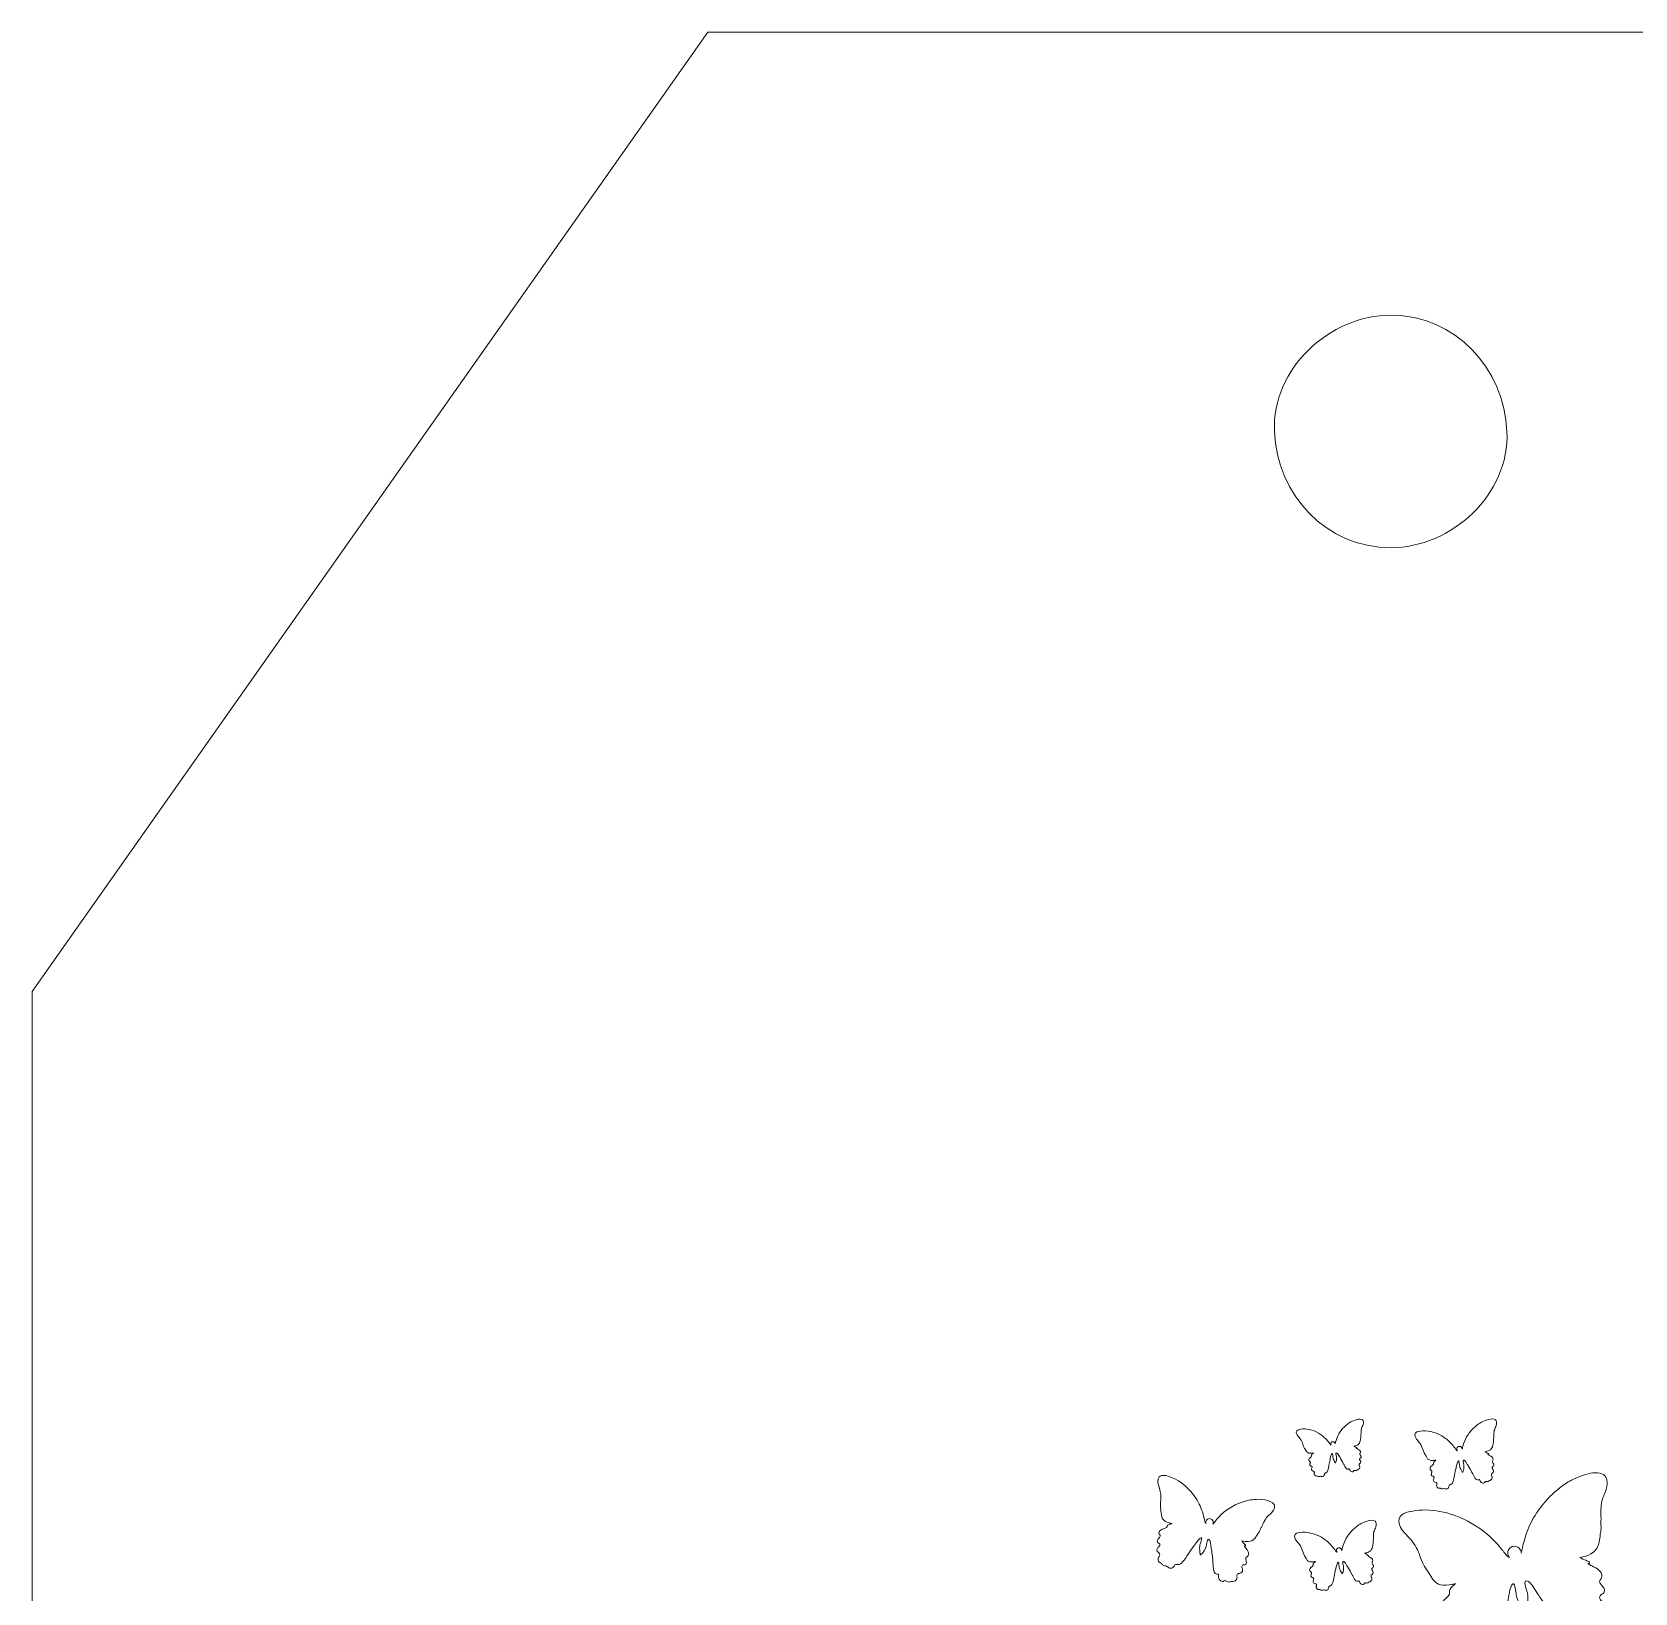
# Model space of a CAD drawing. Extents: x 245 to 764, y -945 to -55.
# Drawn here: x 244.7 to 549.8, y -352.5 to -55.4 of the extents above; entities that cross this region are included whole.
import ezdxf

# ---------------------------------------------------------------- set-up
doc = ezdxf.new("R2010")
doc.units = 0
doc.header["$MEASUREMENT"] = 0
doc.layers.add('Layer 1', color=7, linetype='Continuous', lineweight=0)

msp = doc.modelspace()

# ---------------------------------------------------------------- linework, layer by layer
at = {"layer": 'Layer 1'}
for points, knots in [([(632.82, -55.42), (632.82, -55.42), (373.36, -55.42), (373.36, -55.42), (373.36, -55.42), (244.72, -238.02), (244.72, -238.02), (244.72, -238.02), (244.72, -944.58), (244.72, -944.58), (244.72, -944.58), (764.28, -944.58), (764.28, -944.58), (764.28, -944.58), (764.28, -238.18), (764.28, -238.18), (764.28, -238.18), (632.82, -55.42), (632.82, -55.42)], [0, 0, 0, 0, 1, 1, 1, 2, 2, 2, 3, 3, 3, 4, 4, 4, 5, 5, 5, 6, 6, 6, 6]), ([(503.34, -109.3), (515.74, -109.3), (524.93, -119.44), (525.47, -131.43), (526, -143.39), (514.91, -153.55), (503.34, -153.55), (490.93, -153.55), (481.74, -143.42), (481.21, -131.43), (480.67, -119.48), (491.76, -109.3), (503.34, -109.3)], [0, 0, 0, 0, 1, 1, 1, 2, 2, 2, 3, 3, 3, 4, 4, 4, 4]), ([(491.93, -324.17), (491.91, -324.06), (491.93, -323.96), (491.99, -323.87), (492.01, -323.84), (492.04, -323.81), (492.07, -323.78), (492.12, -323.74), (492.19, -323.71), (492.26, -323.69), (492.32, -323.68), (492.38, -323.69), (492.43, -323.7), (492.48, -323.71), (492.52, -323.73), (492.56, -323.76), (492.65, -323.82), (492.72, -323.92), (492.74, -324.03), (492.74, -324.06), (492.74, -324.09), (492.74, -324.12), (492.78, -324.02), (492.81, -323.89), (492.83, -323.79), (492.85, -323.73), (492.86, -323.68), (492.87, -323.63), (493.02, -323.16), (493.2, -322.66), (493.46, -322.2), (493.72, -321.74), (494.07, -321.29), (494.47, -320.9), (494.87, -320.5), (495.33, -320.16), (495.78, -319.9), (496.01, -319.78), (496.43, -319.59), (496.87, -319.48), (497.22, -319.4), (497.7, -319.34), (497.96, -319.55), (498.17, -319.72), (498.21, -320.01), (498.08, -320.43), (498.04, -320.56), (497.98, -320.68), (497.92, -320.8), (497.87, -320.92), (497.81, -321.04), (497.78, -321.16), (497.75, -321.26), (497.74, -321.36), (497.73, -321.46), (497.72, -321.53), (497.72, -321.61), (497.7, -321.69), (497.68, -321.8), (497.68, -321.9), (497.69, -322.01), (497.69, -322.11), (497.7, -322.21), (497.68, -322.32), (497.67, -322.43), (497.67, -322.53), (497.67, -322.62), (497.67, -322.75), (497.67, -322.88), (497.64, -323.02), (497.62, -323.12), (497.6, -323.21), (497.58, -323.3), (497.56, -323.44), (497.54, -323.59), (497.49, -323.74), (497.4, -324.02), (497.24, -324.21), (496.99, -324.33), (496.8, -324.44), (496.55, -324.49), (496.31, -324.54), (496.4, -324.59), (496.57, -324.67), (496.66, -324.72), (496.75, -324.76), (496.82, -324.8), (496.86, -324.82), (496.88, -324.83), (496.89, -324.86), (496.87, -324.89), (496.87, -324.9), (496.85, -324.9), (496.84, -324.91), (496.81, -324.91), (496.79, -324.92), (496.79, -324.93), (496.8, -324.95), (496.85, -324.98), (496.93, -325.03), (496.95, -325.03), (496.96, -325.04), (496.97, -325.05), (496.99, -325.06), (497.02, -325.08), (497.05, -325.09), (497.29, -325.23), (497.66, -325.43), (497.6, -325.73), (497.57, -325.83), (497.53, -325.9), (497.49, -325.94), (497.44, -326.02), (497.41, -326.05), (497.53, -326.23), (497.55, -326.26), (497.57, -326.29), (497.6, -326.32), (497.67, -326.41), (497.77, -326.53), (497.7, -326.69), (497.67, -326.76), (497.6, -326.8), (497.54, -326.83), (497.5, -326.85), (497.46, -326.87), (497.44, -326.91), (497.38, -327.03), (497.43, -327.11), (497.53, -327.24), (497.6, -327.32), (497.66, -327.41), (497.67, -327.51), (497.69, -327.7), (497.58, -327.79), (497.48, -327.86), (497.38, -327.93), (497.3, -327.99), (497.32, -328.12), (497.32, -328.17), (497.33, -328.21), (497.36, -328.26), (497.36, -328.26), (497.36, -328.26), (497.36, -328.26), (497.36, -328.26), (497.38, -328.29), (497.41, -328.35), (497.47, -328.48), (497.52, -328.72), (497.21, -328.93), (497.15, -328.97), (497.08, -329.01), (497, -329.04), (496.95, -329.06), (496.91, -329.09), (496.88, -329.12), (496.88, -329.12), (496.88, -329.12), (496.88, -329.12), (496.84, -329.17), (496.81, -329.18), (496.68, -329.19), (496.62, -329.19), (496.57, -329.18), (496.53, -329.17), (496.48, -329.16), (496.44, -329.16), (496.38, -329.18), (496.35, -329.2), (496.32, -329.23), (496.3, -329.26), (496.26, -329.31), (496.2, -329.38), (496.1, -329.4), (495.92, -329.44), (495.73, -329.36), (495.61, -329.19), (495.57, -329.14), (495.56, -329.09), (495.54, -329.04), (495.53, -328.98), (495.51, -328.91), (495.46, -328.89), (495.42, -328.87), (495.36, -328.88), (495.29, -328.89), (495.22, -328.9), (495.15, -328.92), (495.08, -328.9), (494.81, -328.81), (494.64, -328.45), (494.51, -328.17), (494.48, -328.1), (494.45, -328.05), (494.43, -328), (494.17, -327.5), (493.93, -327.08), (493.69, -326.7), (493.65, -326.65), (493.61, -326.58), (493.57, -326.5), (493.43, -326.26), (493.23, -325.89), (493.06, -325.84), (493, -325.82), (492.95, -325.82), (492.93, -325.84), (492.85, -325.91), (492.93, -326.21), (492.98, -326.39), (493, -326.48), (493.02, -326.55), (493.03, -326.6), (493.05, -326.86), (493.04, -327.46), (492.84, -327.68), (492.83, -327.7), (492.81, -327.71), (492.79, -327.7), (492.78, -327.69), (492.77, -327.68), (492.76, -327.67), (492.76, -327.67), (492.74, -327.63), (492.74, -327.63), (492.61, -327.4), (492.47, -327.14), (492.38, -326.88), (492.36, -326.82), (492.35, -326.69), (492.33, -326.54), (492.31, -326.41), (492.3, -326.26), (492.27, -326.14), (492.24, -325.98), (492.21, -325.96), (492.2, -325.95), (492.2, -325.95), (492.2, -325.95), (492.2, -325.95), (492.01, -325.98), (491.89, -326.63), (491.84, -326.91), (491.82, -326.99), (491.81, -327.05), (491.8, -327.1), (491.72, -327.44), (491.64, -327.8), (491.57, -328.16), (491.56, -328.23), (491.54, -328.31), (491.53, -328.39), (491.46, -328.84), (491.37, -329.46), (491, -329.64), (490.92, -329.67), (490.87, -329.68), (490.83, -329.69), (490.78, -329.7), (490.77, -329.7), (490.73, -329.79), (490.71, -329.84), (490.7, -329.89), (490.69, -329.94), (490.67, -330.04), (490.65, -330.16), (490.55, -330.24), (490.41, -330.37), (490.28, -330.33), (490.14, -330.3), (490.12, -330.3), (490.11, -330.29), (490.09, -330.29), (489.93, -330.26), (489.92, -330.26), (489.84, -330.29), (489.81, -330.3), (489.77, -330.31), (489.72, -330.32), (489.58, -330.36), (489.48, -330.31), (489.4, -330.26), (489.34, -330.23), (489.28, -330.2), (489.21, -330.2), (489.21, -330.2), (489.21, -330.2), (489.21, -330.2), (489.2, -330.2), (489.19, -330.2), (489.18, -330.2), (489.18, -330.2), (489.18, -330.2), (489.18, -330.2), (489.1, -330.2), (488.98, -330.19), (488.86, -330.04), (488.77, -329.94), (488.77, -329.79), (488.78, -329.7), (488.79, -329.66), (488.8, -329.63), (488.81, -329.6), (488.81, -329.6), (488.81, -329.6), (488.81, -329.6), (488.81, -329.53), (488.81, -329.47), (488.79, -329.42), (488.75, -329.32), (488.66, -329.3), (488.56, -329.27), (488.44, -329.23), (488.31, -329.19), (488.28, -329.02), (488.26, -328.92), (488.29, -328.82), (488.33, -328.72), (488.38, -328.56), (488.41, -328.45), (488.31, -328.36), (488.29, -328.34), (488.24, -328.34), (488.2, -328.34), (488.15, -328.33), (488.08, -328.32), (488.04, -328.29), (487.89, -328.18), (487.93, -328.05), (487.96, -327.93), (487.96, -327.91), (487.97, -327.89), (487.97, -327.88), (487.98, -327.84), (487.99, -327.81), (488, -327.78), (488.02, -327.74), (488.04, -327.7), (488.04, -327.67), (488.05, -327.57), (488.02, -327.54), (487.98, -327.5), (487.97, -327.48), (487.96, -327.47), (487.95, -327.45), (487.93, -327.43), (487.91, -327.42), (487.88, -327.4), (487.82, -327.37), (487.74, -327.33), (487.74, -327.18), (487.74, -326.96), (487.91, -326.82), (488.05, -326.69), (488.15, -326.61), (488.24, -326.53), (488.28, -326.44), (488.29, -326.41), (488.29, -326.39), (488.28, -326.36), (488.28, -326.31), (488.27, -326.25), (488.32, -326.16), (488.37, -326.05), (488.46, -325.99), (488.54, -325.92), (488.59, -325.89), (488.63, -325.85), (488.67, -325.82), (488.63, -325.82), (488.58, -325.83), (488.55, -325.84), (488.51, -325.85), (488.48, -325.86), (488.45, -325.86), (488.45, -325.86), (488.44, -325.86), (488.44, -325.86), (488.22, -325.89), (487.96, -325.92), (487.75, -325.86), (487.42, -325.76), (487.27, -325.48), (487.12, -325.21), (487.07, -325.12), (487.02, -325.03), (486.96, -324.95), (486.76, -324.65), (486.63, -324.27), (486.52, -323.9), (486.42, -323.56), (486.22, -323.23), (485.9, -322.85), (485.87, -322.82), (485.84, -322.79), (485.81, -322.76), (485.6, -322.52), (485.37, -322.26), (485.37, -321.9), (485.37, -321.42), (485.95, -321.34), (486.24, -321.3), (487.28, -321.15), (488.49, -321.42), (489.57, -322.05), (490.12, -322.37), (490.6, -322.75), (491, -323.17), (491.23, -323.42), (491.44, -323.68), (491.61, -323.91), (491.65, -323.96), (491.68, -324), (491.71, -324.05), (491.77, -324.13), (491.83, -324.21), (491.89, -324.28), (491.91, -324.29), (491.96, -324.33), (492.01, -324.36), (491.97, -324.3), (491.94, -324.24), (491.93, -324.17)], [0, 0, 0, 0, 1, 1, 1, 2, 2, 2, 3, 3, 3, 4, 4, 4, 5, 5, 5, 6, 6, 6, 7, 7, 7, 8, 8, 8, 9, 9, 9, 10, 10, 10, 11, 11, 11, 12, 12, 12, 13, 13, 13, 14, 14, 14, 15, 15, 15, 16, 16, 16, 17, 17, 17, 18, 18, 18, 19, 19, 19, 20, 20, 20, 21, 21, 21, 22, 22, 22, 23, 23, 23, 24, 24, 24, 25, 25, 25, 26, 26, 26, 27, 27, 27, 28, 28, 28, 29, 29, 29, 30, 30, 30, 31, 31, 31, 32, 32, 32, 33, 33, 33, 34, 34, 34, 35, 35, 35, 36, 36, 36, 37, 37, 37, 38, 38, 38, 39, 39, 39, 40, 40, 40, 41, 41, 41, 42, 42, 42, 43, 43, 43, 44, 44, 44, 45, 45, 45, 46, 46, 46, 47, 47, 47, 48, 48, 48, 49, 49, 49, 50, 50, 50, 51, 51, 51, 52, 52, 52, 53, 53, 53, 54, 54, 54, 55, 55, 55, 56, 56, 56, 57, 57, 57, 58, 58, 58, 59, 59, 59, 60, 60, 60, 61, 61, 61, 62, 62, 62, 63, 63, 63, 64, 64, 64, 65, 65, 65, 66, 66, 66, 67, 67, 67, 68, 68, 68, 69, 69, 69, 70, 70, 70, 71, 71, 71, 72, 72, 72, 73, 73, 73, 74, 74, 74, 75, 75, 75, 76, 76, 76, 77, 77, 77, 78, 78, 78, 79, 79, 79, 80, 80, 80, 81, 81, 81, 82, 82, 82, 83, 83, 83, 84, 84, 84, 85, 85, 85, 86, 86, 86, 87, 87, 87, 88, 88, 88, 89, 89, 89, 90, 90, 90, 91, 91, 91, 92, 92, 92, 93, 93, 93, 94, 94, 94, 95, 95, 95, 96, 96, 96, 97, 97, 97, 98, 98, 98, 99, 99, 99, 100, 100, 100, 101, 101, 101, 102, 102, 102, 103, 103, 103, 104, 104, 104, 105, 105, 105, 106, 106, 106, 107, 107, 107, 108, 108, 108, 109, 109, 109, 110, 110, 110, 111, 111, 111, 112, 112, 112, 113, 113, 113, 114, 114, 114, 115, 115, 115, 116, 116, 116, 117, 117, 117, 118, 118, 118, 119, 119, 119, 120, 120, 120, 121, 121, 121, 122, 122, 122, 123, 123, 123, 124, 124, 124, 125, 125, 125, 126, 126, 126, 127, 127, 127, 128, 128, 128, 129, 129, 129, 130, 130, 130, 131, 131, 131, 132, 132, 132, 133, 133, 133, 134, 134, 134, 135, 135, 135, 136, 136, 136, 137, 137, 137, 138, 138, 138, 139, 139, 139, 140, 140, 140, 141, 141, 141, 141]), ([(515.92, -325.17), (515.9, -325.03), (515.93, -324.91), (516, -324.8), (516.03, -324.76), (516.06, -324.73), (516.1, -324.7), (516.16, -324.64), (516.24, -324.6), (516.33, -324.59), (516.4, -324.58), (516.47, -324.58), (516.54, -324.6), (516.59, -324.61), (516.65, -324.63), (516.7, -324.67), (516.81, -324.74), (516.89, -324.86), (516.91, -325), (516.92, -325.04), (516.92, -325.08), (516.92, -325.11), (516.97, -324.98), (517, -324.83), (517.03, -324.71), (517.05, -324.63), (517.06, -324.56), (517.08, -324.51), (517.26, -323.94), (517.47, -323.32), (517.79, -322.77), (518.12, -322.21), (518.54, -321.66), (519.03, -321.18), (519.52, -320.69), (520.07, -320.27), (520.63, -319.96), (520.91, -319.81), (521.42, -319.58), (521.96, -319.45), (522.39, -319.35), (522.97, -319.28), (523.28, -319.53), (523.53, -319.73), (523.58, -320.1), (523.43, -320.61), (523.38, -320.77), (523.31, -320.92), (523.24, -321.06), (523.17, -321.2), (523.1, -321.35), (523.06, -321.5), (523.02, -321.62), (523.01, -321.74), (523, -321.86), (522.99, -321.95), (522.99, -322.05), (522.97, -322.14), (522.94, -322.28), (522.95, -322.4), (522.95, -322.53), (522.96, -322.65), (522.96, -322.78), (522.94, -322.91), (522.93, -323.04), (522.93, -323.16), (522.93, -323.28), (522.93, -323.44), (522.93, -323.6), (522.89, -323.77), (522.86, -323.88), (522.84, -324), (522.83, -324.11), (522.8, -324.28), (522.77, -324.46), (522.71, -324.64), (522.6, -324.98), (522.41, -325.21), (522.1, -325.37), (521.86, -325.49), (521.57, -325.56), (521.27, -325.62), (521.38, -325.68), (521.58, -325.78), (521.7, -325.84), (521.81, -325.89), (521.9, -325.93), (521.94, -325.96), (521.97, -325.98), (521.97, -326.01), (521.96, -326.04), (521.95, -326.05), (521.93, -326.06), (521.92, -326.06), (521.88, -326.07), (521.86, -326.08), (521.85, -326.09), (521.87, -326.11), (521.93, -326.15), (522.03, -326.21), (522.05, -326.22), (522.06, -326.23), (522.07, -326.24), (522.1, -326.25), (522.14, -326.27), (522.17, -326.29), (522.47, -326.46), (522.91, -326.71), (522.84, -327.06), (522.81, -327.2), (522.76, -327.27), (522.71, -327.33), (522.65, -327.42), (522.62, -327.46), (522.76, -327.68), (522.78, -327.72), (522.81, -327.75), (522.84, -327.79), (522.93, -327.9), (523.05, -328.04), (522.97, -328.24), (522.93, -328.33), (522.85, -328.37), (522.78, -328.41), (522.72, -328.44), (522.68, -328.46), (522.65, -328.5), (522.57, -328.65), (522.64, -328.76), (522.76, -328.91), (522.84, -329.01), (522.92, -329.12), (522.93, -329.25), (522.96, -329.47), (522.82, -329.58), (522.69, -329.67), (522.58, -329.75), (522.48, -329.83), (522.5, -329.98), (522.5, -330.04), (522.52, -330.1), (522.55, -330.15), (522.55, -330.15), (522.55, -330.15), (522.55, -330.15), (522.55, -330.16), (522.58, -330.2), (522.61, -330.26), (522.68, -330.42), (522.75, -330.72), (522.36, -330.98), (522.29, -331.02), (522.21, -331.07), (522.11, -331.11), (522.05, -331.13), (522, -331.17), (521.97, -331.21), (521.97, -331.21), (521.97, -331.21), (521.97, -331.21), (521.91, -331.27), (521.88, -331.28), (521.72, -331.29), (521.64, -331.3), (521.58, -331.28), (521.54, -331.27), (521.47, -331.26), (521.43, -331.25), (521.35, -331.28), (521.31, -331.3), (521.29, -331.33), (521.25, -331.38), (521.2, -331.44), (521.14, -331.52), (521.01, -331.55), (520.79, -331.6), (520.56, -331.5), (520.41, -331.29), (520.37, -331.23), (520.35, -331.17), (520.34, -331.11), (520.31, -331.03), (520.29, -330.95), (520.23, -330.92), (520.19, -330.9), (520.11, -330.91), (520.03, -330.92), (519.94, -330.94), (519.85, -330.96), (519.77, -330.93), (519.44, -330.82), (519.24, -330.39), (519.08, -330.04), (519.04, -329.97), (519.01, -329.9), (518.98, -329.83), (518.66, -329.23), (518.37, -328.72), (518.07, -328.26), (518.03, -328.2), (517.98, -328.11), (517.92, -328.01), (517.76, -327.71), (517.52, -327.27), (517.3, -327.2), (517.23, -327.18), (517.18, -327.18), (517.15, -327.2), (517.06, -327.29), (517.15, -327.66), (517.21, -327.88), (517.24, -327.98), (517.26, -328.07), (517.27, -328.14), (517.3, -328.45), (517.29, -329.18), (517.04, -329.45), (517.02, -329.47), (517, -329.48), (516.97, -329.47), (516.96, -329.46), (516.95, -329.45), (516.94, -329.44), (516.94, -329.44), (516.91, -329.39), (516.91, -329.39), (516.76, -329.1), (516.58, -328.78), (516.48, -328.48), (516.45, -328.4), (516.44, -328.24), (516.41, -328.06), (516.4, -327.9), (516.37, -327.72), (516.34, -327.57), (516.3, -327.38), (516.27, -327.35), (516.26, -327.34), (516.26, -327.34), (516.26, -327.34), (516.26, -327.34), (516.03, -327.37), (515.88, -328.17), (515.82, -328.51), (515.8, -328.61), (515.78, -328.68), (515.77, -328.74), (515.67, -329.16), (515.57, -329.6), (515.49, -330.04), (515.47, -330.12), (515.46, -330.21), (515.44, -330.31), (515.36, -330.86), (515.24, -331.62), (514.79, -331.84), (514.7, -331.88), (514.63, -331.89), (514.59, -331.9), (514.53, -331.91), (514.51, -331.91), (514.46, -332.02), (514.44, -332.08), (514.43, -332.14), (514.42, -332.21), (514.39, -332.33), (514.37, -332.47), (514.25, -332.57), (514.07, -332.72), (513.91, -332.69), (513.74, -332.65), (513.72, -332.64), (513.7, -332.64), (513.68, -332.63), (513.48, -332.59), (513.48, -332.59), (513.38, -332.63), (513.34, -332.64), (513.29, -332.66), (513.23, -332.67), (513.06, -332.72), (512.94, -332.66), (512.84, -332.6), (512.77, -332.56), (512.7, -332.52), (512.61, -332.52), (512.61, -332.52), (512.61, -332.52), (512.61, -332.52), (512.6, -332.52), (512.59, -332.52), (512.57, -332.52), (512.57, -332.52), (512.57, -332.52), (512.57, -332.52), (512.47, -332.53), (512.33, -332.52), (512.18, -332.33), (512.07, -332.2), (512.07, -332.02), (512.09, -331.91), (512.1, -331.87), (512.11, -331.83), (512.12, -331.79), (512.12, -331.79), (512.12, -331.79), (512.12, -331.79), (512.13, -331.71), (512.12, -331.64), (512.09, -331.58), (512.05, -331.46), (511.94, -331.42), (511.82, -331.39), (511.67, -331.34), (511.51, -331.29), (511.47, -331.08), (511.45, -330.96), (511.49, -330.84), (511.53, -330.72), (511.6, -330.52), (511.64, -330.39), (511.51, -330.28), (511.48, -330.26), (511.43, -330.25), (511.38, -330.25), (511.31, -330.24), (511.24, -330.24), (511.18, -330.19), (511, -330.05), (511.04, -329.9), (511.08, -329.75), (511.09, -329.73), (511.09, -329.71), (511.1, -329.69), (511.11, -329.65), (511.12, -329.61), (511.14, -329.57), (511.16, -329.52), (511.18, -329.48), (511.18, -329.43), (511.19, -329.31), (511.16, -329.28), (511.12, -329.23), (511.1, -329.21), (511.09, -329.19), (511.07, -329.17), (511.05, -329.14), (511.02, -329.13), (510.99, -329.11), (510.91, -329.07), (510.82, -329.02), (510.82, -328.83), (510.82, -328.56), (511.02, -328.4), (511.19, -328.25), (511.31, -328.15), (511.42, -328.05), (511.47, -327.94), (511.49, -327.9), (511.49, -327.88), (511.48, -327.84), (511.47, -327.78), (511.46, -327.7), (511.52, -327.59), (511.59, -327.46), (511.7, -327.38), (511.8, -327.3), (511.85, -327.26), (511.91, -327.22), (511.95, -327.18), (511.9, -327.18), (511.85, -327.19), (511.8, -327.21), (511.76, -327.22), (511.72, -327.22), (511.69, -327.23), (511.69, -327.23), (511.67, -327.23), (511.67, -327.23), (511.41, -327.26), (511.08, -327.3), (510.83, -327.23), (510.43, -327.11), (510.24, -326.77), (510.06, -326.44), (510, -326.32), (509.94, -326.22), (509.87, -326.12), (509.62, -325.75), (509.46, -325.28), (509.33, -324.83), (509.21, -324.43), (508.97, -324.02), (508.57, -323.56), (508.54, -323.52), (508.5, -323.49), (508.47, -323.45), (508.2, -323.15), (507.93, -322.84), (507.93, -322.4), (507.92, -321.81), (508.64, -321.71), (508.98, -321.66), (510.25, -321.48), (511.73, -321.82), (513.05, -322.58), (513.72, -322.97), (514.31, -323.43), (514.8, -323.95), (515.08, -324.25), (515.33, -324.57), (515.54, -324.85), (515.58, -324.91), (515.63, -324.96), (515.66, -325.02), (515.73, -325.12), (515.8, -325.22), (515.88, -325.3), (515.9, -325.32), (515.96, -325.36), (516.03, -325.4), (515.97, -325.33), (515.94, -325.25), (515.92, -325.17)], [0, 0, 0, 0, 1, 1, 1, 2, 2, 2, 3, 3, 3, 4, 4, 4, 5, 5, 5, 6, 6, 6, 7, 7, 7, 8, 8, 8, 9, 9, 9, 10, 10, 10, 11, 11, 11, 12, 12, 12, 13, 13, 13, 14, 14, 14, 15, 15, 15, 16, 16, 16, 17, 17, 17, 18, 18, 18, 19, 19, 19, 20, 20, 20, 21, 21, 21, 22, 22, 22, 23, 23, 23, 24, 24, 24, 25, 25, 25, 26, 26, 26, 27, 27, 27, 28, 28, 28, 29, 29, 29, 30, 30, 30, 31, 31, 31, 32, 32, 32, 33, 33, 33, 34, 34, 34, 35, 35, 35, 36, 36, 36, 37, 37, 37, 38, 38, 38, 39, 39, 39, 40, 40, 40, 41, 41, 41, 42, 42, 42, 43, 43, 43, 44, 44, 44, 45, 45, 45, 46, 46, 46, 47, 47, 47, 48, 48, 48, 49, 49, 49, 50, 50, 50, 51, 51, 51, 52, 52, 52, 53, 53, 53, 54, 54, 54, 55, 55, 55, 56, 56, 56, 57, 57, 57, 58, 58, 58, 59, 59, 59, 60, 60, 60, 61, 61, 61, 62, 62, 62, 63, 63, 63, 64, 64, 64, 65, 65, 65, 66, 66, 66, 67, 67, 67, 68, 68, 68, 69, 69, 69, 70, 70, 70, 71, 71, 71, 72, 72, 72, 73, 73, 73, 74, 74, 74, 75, 75, 75, 76, 76, 76, 77, 77, 77, 78, 78, 78, 79, 79, 79, 80, 80, 80, 81, 81, 81, 82, 82, 82, 83, 83, 83, 84, 84, 84, 85, 85, 85, 86, 86, 86, 87, 87, 87, 88, 88, 88, 89, 89, 89, 90, 90, 90, 91, 91, 91, 92, 92, 92, 93, 93, 93, 94, 94, 94, 95, 95, 95, 96, 96, 96, 97, 97, 97, 98, 98, 98, 99, 99, 99, 100, 100, 100, 101, 101, 101, 102, 102, 102, 103, 103, 103, 104, 104, 104, 105, 105, 105, 106, 106, 106, 107, 107, 107, 108, 108, 108, 109, 109, 109, 110, 110, 110, 111, 111, 111, 112, 112, 112, 113, 113, 113, 114, 114, 114, 115, 115, 115, 116, 116, 116, 117, 117, 117, 118, 118, 118, 119, 119, 119, 120, 120, 120, 121, 121, 121, 122, 122, 122, 123, 123, 123, 124, 124, 124, 125, 125, 125, 126, 126, 126, 127, 127, 127, 128, 128, 128, 129, 129, 129, 130, 130, 130, 131, 131, 131, 132, 132, 132, 133, 133, 133, 134, 134, 134, 135, 135, 135, 136, 136, 136, 137, 137, 137, 138, 138, 138, 139, 139, 139, 140, 140, 140, 141, 141, 141, 141]), ([(525.63, -345.13), (525.56, -344.8), (525.63, -344.47), (525.8, -344.2), (525.86, -344.1), (525.94, -344), (526.03, -343.92), (526.19, -343.77), (526.4, -343.66), (526.63, -343.61), (526.81, -343.58), (526.98, -343.58), (527.15, -343.61), (527.3, -343.64), (527.44, -343.7), (527.56, -343.78), (527.85, -343.95), (528.07, -344.25), (528.15, -344.61), (528.17, -344.7), (528.18, -344.8), (528.17, -344.9), (528.29, -344.56), (528.36, -344.16), (528.42, -343.85), (528.46, -343.65), (528.49, -343.48), (528.52, -343.35), (528.93, -341.85), (529.41, -340.26), (530.18, -338.81), (530.95, -337.35), (531.98, -335.9), (533.17, -334.62), (534.38, -333.33), (535.75, -332.2), (537.14, -331.35), (537.84, -330.93), (539.13, -330.29), (540.48, -329.91), (541.57, -329.6), (543.05, -329.36), (543.89, -329.98), (544.55, -330.47), (544.71, -331.39), (544.36, -332.72), (544.26, -333.13), (544.09, -333.52), (543.93, -333.9), (543.77, -334.27), (543.61, -334.65), (543.51, -335.04), (543.43, -335.34), (543.42, -335.64), (543.4, -335.97), (543.39, -336.2), (543.38, -336.44), (543.34, -336.68), (543.29, -337.03), (543.32, -337.35), (543.35, -337.68), (543.37, -337.99), (543.4, -338.31), (543.36, -338.66), (543.33, -338.99), (543.34, -339.3), (543.36, -339.61), (543.37, -340), (543.39, -340.41), (543.31, -340.85), (543.25, -341.15), (543.22, -341.45), (543.18, -341.73), (543.13, -342.18), (543.07, -342.64), (542.94, -343.1), (542.69, -343.98), (542.22, -344.59), (541.46, -345.03), (540.86, -345.37), (540.11, -345.56), (539.36, -345.74), (539.65, -345.91), (540.18, -346.13), (540.47, -346.26), (540.76, -346.39), (540.99, -346.49), (541.1, -346.55), (541.17, -346.59), (541.2, -346.68), (541.15, -346.76), (541.13, -346.79), (541.1, -346.81), (541.07, -346.83), (540.96, -346.85), (540.92, -346.88), (540.9, -346.9), (540.94, -346.96), (541.1, -347.05), (541.36, -347.19), (541.41, -347.21), (541.44, -347.23), (541.47, -347.25), (541.55, -347.29), (541.64, -347.33), (541.74, -347.38), (542.5, -347.77), (543.66, -348.36), (543.52, -349.29), (543.46, -349.63), (543.33, -349.83), (543.22, -349.98), (543.06, -350.22), (542.99, -350.33), (543.37, -350.87), (543.43, -350.96), (543.51, -351.05), (543.59, -351.14), (543.84, -351.42), (544.15, -351.77), (543.97, -352.27), (543.88, -352.52), (543.67, -352.63), (543.49, -352.74), (543.36, -352.81), (543.24, -352.88), (543.18, -352.99), (542.99, -353.38), (543.18, -353.64), (543.5, -354.02), (543.71, -354.27), (543.93, -354.53), (543.98, -354.86), (544.06, -355.44), (543.71, -355.72), (543.4, -355.97), (543.12, -356.19), (542.88, -356.39), (542.94, -356.79), (542.96, -356.94), (543.01, -357.08), (543.08, -357.22), (543.08, -357.22), (543.08, -357.22), (543.08, -357.22), (543.09, -357.23), (543.17, -357.33), (543.25, -357.49), (543.46, -357.88), (543.66, -358.65), (542.7, -359.34), (542.53, -359.47), (542.31, -359.59), (542.05, -359.71), (541.92, -359.77), (541.8, -359.86), (541.7, -359.98), (541.7, -359.98), (541.7, -359.98), (541.7, -359.98), (541.57, -360.13), (541.49, -360.18), (541.09, -360.21), (540.89, -360.23), (540.74, -360.2), (540.61, -360.18), (540.45, -360.15), (540.34, -360.13), (540.15, -360.22), (540.04, -360.27), (539.98, -360.36), (539.9, -360.48), (539.78, -360.65), (539.63, -360.86), (539.3, -360.95), (538.74, -361.09), (538.14, -360.86), (537.73, -360.33), (537.63, -360.2), (537.58, -360.04), (537.53, -359.88), (537.46, -359.68), (537.39, -359.49), (537.24, -359.41), (537.13, -359.35), (536.92, -359.4), (536.73, -359.44), (536.5, -359.49), (536.28, -359.54), (536.07, -359.49), (535.2, -359.25), (534.64, -358.16), (534.19, -357.29), (534.09, -357.1), (534, -356.92), (533.92, -356.76), (533.06, -355.26), (532.25, -353.97), (531.44, -352.83), (531.33, -352.67), (531.19, -352.45), (531.04, -352.2), (530.6, -351.46), (529.93, -350.35), (529.37, -350.2), (529.18, -350.15), (529.05, -350.16), (528.98, -350.22), (528.75, -350.46), (529.03, -351.39), (529.2, -351.94), (529.28, -352.21), (529.35, -352.44), (529.37, -352.59), (529.49, -353.39), (529.53, -355.27), (528.93, -355.99), (528.89, -356.04), (528.82, -356.06), (528.76, -356.03), (528.72, -356.02), (528.7, -356), (528.68, -355.97), (528.68, -355.97), (528.6, -355.83), (528.6, -355.83), (528.17, -355.12), (527.69, -354.32), (527.4, -353.54), (527.32, -353.34), (527.26, -352.94), (527.19, -352.48), (527.12, -352.07), (527.05, -351.61), (526.96, -351.25), (526.84, -350.75), (526.73, -350.67), (526.71, -350.66), (526.71, -350.66), (526.71, -350.66), (526.71, -350.66), (526.14, -350.77), (525.83, -352.82), (525.7, -353.69), (525.66, -353.95), (525.63, -354.15), (525.61, -354.28), (525.38, -355.37), (525.19, -356.5), (525.01, -357.64), (524.98, -357.85), (524.96, -358.09), (524.93, -358.34), (524.76, -359.76), (524.54, -361.7), (523.41, -362.31), (523.18, -362.43), (523.02, -362.47), (522.91, -362.49), (522.76, -362.52), (522.72, -362.53), (522.6, -362.82), (522.55, -362.97), (522.52, -363.13), (522.5, -363.3), (522.45, -363.61), (522.4, -363.97), (522.1, -364.25), (521.67, -364.65), (521.26, -364.57), (520.83, -364.49), (520.77, -364.48), (520.72, -364.47), (520.66, -364.46), (520.15, -364.37), (520.14, -364.38), (519.88, -364.48), (519.79, -364.51), (519.67, -364.56), (519.51, -364.61), (519.07, -364.75), (518.78, -364.6), (518.51, -364.46), (518.32, -364.36), (518.14, -364.27), (517.92, -364.28), (517.92, -364.28), (517.92, -364.28), (517.92, -364.28), (517.88, -364.28), (517.85, -364.28), (517.81, -364.29), (517.81, -364.29), (517.81, -364.29), (517.81, -364.29), (517.56, -364.31), (517.2, -364.3), (516.79, -363.84), (516.5, -363.52), (516.49, -363.07), (516.52, -362.77), (516.55, -362.66), (516.57, -362.55), (516.57, -362.45), (516.57, -362.45), (516.57, -362.45), (516.57, -362.45), (516.59, -362.25), (516.57, -362.07), (516.5, -361.92), (516.37, -361.61), (516.09, -361.54), (515.77, -361.46), (515.4, -361.36), (514.97, -361.25), (514.85, -360.71), (514.78, -360.42), (514.88, -360.1), (514.97, -359.79), (515.13, -359.26), (515.2, -358.92), (514.87, -358.66), (514.8, -358.61), (514.67, -358.6), (514.53, -358.59), (514.36, -358.58), (514.17, -358.58), (514.01, -358.46), (513.55, -358.13), (513.64, -357.74), (513.72, -357.36), (513.74, -357.31), (513.75, -357.25), (513.76, -357.19), (513.78, -357.09), (513.82, -356.99), (513.85, -356.89), (513.9, -356.76), (513.94, -356.64), (513.95, -356.53), (513.96, -356.22), (513.88, -356.13), (513.75, -356), (513.72, -355.97), (513.67, -355.92), (513.63, -355.87), (513.58, -355.8), (513.5, -355.77), (513.41, -355.72), (513.21, -355.63), (512.97, -355.51), (512.96, -355.03), (512.94, -354.34), (513.43, -353.89), (513.86, -353.5), (514.15, -353.23), (514.42, -352.97), (514.54, -352.67), (514.57, -352.59), (514.56, -352.52), (514.55, -352.42), (514.52, -352.27), (514.49, -352.07), (514.63, -351.78), (514.79, -351.45), (515.05, -351.23), (515.3, -351.02), (515.44, -350.91), (515.57, -350.8), (515.68, -350.68), (515.56, -350.7), (515.42, -350.74), (515.3, -350.77), (515.19, -350.8), (515.09, -350.83), (515.01, -350.84), (515.01, -350.84), (514.96, -350.85), (514.96, -350.85), (514.3, -350.96), (513.48, -351.09), (512.81, -350.92), (511.78, -350.65), (511.27, -349.8), (510.77, -348.98), (510.6, -348.7), (510.44, -348.43), (510.25, -348.18), (509.57, -347.27), (509.12, -346.09), (508.74, -344.96), (508.39, -343.93), (507.73, -342.92), (506.67, -341.78), (506.58, -341.69), (506.49, -341.59), (506.4, -341.5), (505.69, -340.76), (504.96, -340), (504.91, -338.87), (504.84, -337.37), (506.66, -337.04), (507.53, -336.88), (510.76, -336.29), (514.59, -337), (518.02, -338.82), (519.78, -339.75), (521.33, -340.87), (522.64, -342.15), (523.39, -342.88), (524.07, -343.68), (524.63, -344.37), (524.75, -344.51), (524.86, -344.65), (524.96, -344.79), (525.14, -345.04), (525.33, -345.29), (525.54, -345.49), (525.59, -345.53), (525.76, -345.63), (525.92, -345.72), (525.78, -345.56), (525.68, -345.36), (525.63, -345.13)], [0, 0, 0, 0, 1, 1, 1, 2, 2, 2, 3, 3, 3, 4, 4, 4, 5, 5, 5, 6, 6, 6, 7, 7, 7, 8, 8, 8, 9, 9, 9, 10, 10, 10, 11, 11, 11, 12, 12, 12, 13, 13, 13, 14, 14, 14, 15, 15, 15, 16, 16, 16, 17, 17, 17, 18, 18, 18, 19, 19, 19, 20, 20, 20, 21, 21, 21, 22, 22, 22, 23, 23, 23, 24, 24, 24, 25, 25, 25, 26, 26, 26, 27, 27, 27, 28, 28, 28, 29, 29, 29, 30, 30, 30, 31, 31, 31, 32, 32, 32, 33, 33, 33, 34, 34, 34, 35, 35, 35, 36, 36, 36, 37, 37, 37, 38, 38, 38, 39, 39, 39, 40, 40, 40, 41, 41, 41, 42, 42, 42, 43, 43, 43, 44, 44, 44, 45, 45, 45, 46, 46, 46, 47, 47, 47, 48, 48, 48, 49, 49, 49, 50, 50, 50, 51, 51, 51, 52, 52, 52, 53, 53, 53, 54, 54, 54, 55, 55, 55, 56, 56, 56, 57, 57, 57, 58, 58, 58, 59, 59, 59, 60, 60, 60, 61, 61, 61, 62, 62, 62, 63, 63, 63, 64, 64, 64, 65, 65, 65, 66, 66, 66, 67, 67, 67, 68, 68, 68, 69, 69, 69, 70, 70, 70, 71, 71, 71, 72, 72, 72, 73, 73, 73, 74, 74, 74, 75, 75, 75, 76, 76, 76, 77, 77, 77, 78, 78, 78, 79, 79, 79, 80, 80, 80, 81, 81, 81, 82, 82, 82, 83, 83, 83, 84, 84, 84, 85, 85, 85, 86, 86, 86, 87, 87, 87, 88, 88, 88, 89, 89, 89, 90, 90, 90, 91, 91, 91, 92, 92, 92, 93, 93, 93, 94, 94, 94, 95, 95, 95, 96, 96, 96, 97, 97, 97, 98, 98, 98, 99, 99, 99, 100, 100, 100, 101, 101, 101, 102, 102, 102, 103, 103, 103, 104, 104, 104, 105, 105, 105, 106, 106, 106, 107, 107, 107, 108, 108, 108, 109, 109, 109, 110, 110, 110, 111, 111, 111, 112, 112, 112, 113, 113, 113, 114, 114, 114, 115, 115, 115, 116, 116, 116, 117, 117, 117, 118, 118, 118, 119, 119, 119, 120, 120, 120, 121, 121, 121, 122, 122, 122, 123, 123, 123, 124, 124, 124, 125, 125, 125, 126, 126, 126, 127, 127, 127, 128, 128, 128, 129, 129, 129, 130, 130, 130, 131, 131, 131, 132, 132, 132, 133, 133, 133, 134, 134, 134, 135, 135, 135, 136, 136, 136, 137, 137, 137, 138, 138, 138, 139, 139, 139, 140, 140, 140, 141, 141, 141, 141]), ([(458.84, -344.17), (458.88, -344), (459.01, -343.87), (459.13, -343.73), (459.34, -343.5), (459.46, -343.35), (459.36, -343.13), (459.33, -343.09), (459.27, -343.05), (459.2, -343.02), (459.11, -342.97), (459.02, -342.92), (458.97, -342.82), (458.81, -342.54), (458.95, -342.36), (459.09, -342.19), (459.11, -342.17), (459.13, -342.14), (459.15, -342.11), (459.19, -342.07), (459.23, -342.02), (459.27, -341.98), (459.33, -341.93), (459.38, -341.88), (459.41, -341.82), (459.49, -341.67), (459.47, -341.6), (459.44, -341.51), (459.43, -341.48), (459.42, -341.45), (459.41, -341.41), (459.4, -341.36), (459.37, -341.32), (459.33, -341.28), (459.25, -341.18), (459.16, -341.06), (459.27, -340.82), (459.43, -340.46), (459.79, -340.35), (460.1, -340.26), (460.32, -340.19), (460.52, -340.13), (460.65, -340), (460.69, -339.97), (460.7, -339.93), (460.72, -339.88), (460.74, -339.79), (460.77, -339.69), (460.92, -339.57), (461.08, -339.44), (461.26, -339.39), (461.44, -339.35), (461.54, -339.33), (461.63, -339.3), (461.72, -339.27), (461.65, -339.25), (461.57, -339.23), (461.5, -339.22), (461.44, -339.21), (461.38, -339.2), (461.34, -339.19), (461.34, -339.19), (461.31, -339.18), (461.31, -339.18), (460.95, -339.07), (460.5, -338.94), (460.2, -338.69), (459.74, -338.3), (459.69, -337.74), (459.64, -337.2), (459.62, -337.02), (459.6, -336.84), (459.57, -336.67), (459.44, -336.04), (459.5, -335.33), (459.58, -334.66), (459.66, -334.05), (459.57, -333.38), (459.31, -332.54), (459.29, -332.47), (459.26, -332.4), (459.24, -332.33), (459.06, -331.78), (458.88, -331.21), (459.13, -330.62), (459.46, -329.84), (460.46, -330.12), (460.95, -330.25), (462.73, -330.74), (464.51, -332.04), (465.81, -333.81), (466.48, -334.71), (466.99, -335.66), (467.35, -336.63), (467.55, -337.18), (467.7, -337.76), (467.82, -338.25), (467.84, -338.34), (467.86, -338.44), (467.88, -338.54), (467.92, -338.71), (467.95, -338.88), (468.01, -339.04), (468.02, -339.07), (468.08, -339.16), (468.15, -339.25), (468.11, -339.13), (468.11, -339.01), (468.14, -338.88), (468.19, -338.69), (468.3, -338.54), (468.45, -338.44), (468.51, -338.41), (468.57, -338.38), (468.64, -338.36), (468.76, -338.32), (468.89, -338.32), (469.02, -338.35), (469.12, -338.37), (469.21, -338.42), (469.29, -338.48), (469.35, -338.53), (469.41, -338.59), (469.45, -338.66), (469.56, -338.82), (469.6, -339.02), (469.55, -339.23), (469.54, -339.28), (469.52, -339.33), (469.49, -339.38), (469.63, -339.24), (469.77, -339.05), (469.87, -338.91), (469.94, -338.82), (470, -338.74), (470.05, -338.68), (470.62, -338.02), (471.25, -337.32), (472, -336.77), (472.75, -336.22), (473.63, -335.73), (474.55, -335.37), (475.48, -335.01), (476.45, -334.77), (477.37, -334.68), (477.83, -334.63), (478.64, -334.63), (479.42, -334.76), (480.05, -334.87), (480.86, -335.11), (481.14, -335.63), (481.35, -336.04), (481.21, -336.55), (480.71, -337.14), (480.56, -337.32), (480.38, -337.48), (480.2, -337.63), (480.03, -337.79), (479.85, -337.94), (479.71, -338.11), (479.6, -338.25), (479.51, -338.4), (479.43, -338.56), (479.36, -338.68), (479.3, -338.8), (479.22, -338.91), (479.11, -339.07), (479.04, -339.24), (478.98, -339.42), (478.92, -339.58), (478.85, -339.75), (478.75, -339.92), (478.65, -340.08), (478.58, -340.24), (478.51, -340.4), (478.43, -340.61), (478.34, -340.82), (478.19, -341.02), (478.08, -341.16), (477.99, -341.3), (477.9, -341.44), (477.77, -341.65), (477.63, -341.87), (477.45, -342.08), (477.1, -342.47), (476.72, -342.66), (476.22, -342.7), (475.83, -342.72), (475.4, -342.64), (474.98, -342.55), (475.09, -342.7), (475.3, -342.95), (475.42, -343.08), (475.53, -343.22), (475.63, -343.33), (475.67, -343.38), (475.69, -343.42), (475.68, -343.48), (475.64, -343.5), (475.62, -343.51), (475.6, -343.52), (475.58, -343.51), (475.52, -343.5), (475.49, -343.51), (475.48, -343.51), (475.49, -343.55), (475.54, -343.64), (475.64, -343.77), (475.66, -343.79), (475.68, -343.81), (475.69, -343.83), (475.72, -343.87), (475.75, -343.91), (475.79, -343.96), (476.08, -344.35), (476.53, -344.93), (476.23, -345.37), (476.11, -345.53), (476, -345.6), (475.91, -345.65), (475.77, -345.73), (475.7, -345.77), (475.76, -346.14), (475.77, -346.2), (475.79, -346.26), (475.81, -346.33), (475.87, -346.53), (475.94, -346.79), (475.73, -347), (475.62, -347.1), (475.49, -347.11), (475.37, -347.12), (475.28, -347.12), (475.21, -347.13), (475.15, -347.17), (474.96, -347.32), (474.99, -347.5), (475.06, -347.77), (475.11, -347.95), (475.16, -348.13), (475.1, -348.32), (475, -348.63), (474.75, -348.69), (474.54, -348.74), (474.34, -348.79), (474.17, -348.83), (474.1, -349.04), (474.07, -349.12), (474.06, -349.21), (474.07, -349.3), (474.07, -349.3), (474.07, -349.3), (474.07, -349.3), (474.07, -349.3), (474.09, -349.37), (474.09, -349.48), (474.09, -349.73), (474.01, -350.17), (473.35, -350.28), (473.23, -350.31), (473.1, -350.32), (472.94, -350.31), (472.85, -350.31), (472.77, -350.33), (472.69, -350.36), (472.69, -350.36), (472.69, -350.36), (472.69, -350.36), (472.58, -350.41), (472.53, -350.41), (472.32, -350.33), (472.21, -350.29), (472.14, -350.24), (472.09, -350.2), (472.01, -350.15), (471.96, -350.11), (471.84, -350.11), (471.78, -350.11), (471.72, -350.14), (471.65, -350.18), (471.55, -350.23), (471.42, -350.31), (471.23, -350.27), (470.91, -350.21), (470.66, -349.94), (470.58, -349.57), (470.56, -349.48), (470.58, -349.39), (470.59, -349.3), (470.6, -349.18), (470.61, -349.06), (470.56, -348.99), (470.52, -348.93), (470.4, -348.9), (470.29, -348.88), (470.16, -348.85), (470.03, -348.82), (469.94, -348.74), (469.56, -348.4), (469.54, -347.71), (469.53, -347.16), (469.52, -347.04), (469.52, -346.92), (469.51, -346.83), (469.44, -345.85), (469.35, -345), (469.21, -344.21), (469.2, -344.11), (469.18, -343.96), (469.17, -343.8), (469.12, -343.32), (469.05, -342.59), (468.8, -342.37), (468.72, -342.3), (468.65, -342.27), (468.6, -342.29), (468.42, -342.35), (468.34, -342.89), (468.29, -343.22), (468.27, -343.37), (468.25, -343.51), (468.22, -343.59), (468.09, -344.02), (467.65, -344.99), (467.16, -345.21), (467.13, -345.23), (467.09, -345.22), (467.07, -345.19), (467.05, -345.18), (467.05, -345.16), (467.04, -345.14), (467.04, -345.14), (467.04, -345.05), (467.04, -345.05), (466.99, -344.58), (466.94, -344.06), (466.98, -343.59), (466.99, -343.47), (467.06, -343.25), (467.13, -343), (467.2, -342.78), (467.28, -342.52), (467.32, -342.32), (467.38, -342.03), (467.35, -341.97), (467.34, -341.96), (467.34, -341.96), (467.34, -341.96), (467.34, -341.96), (467.02, -341.87), (466.36, -342.84), (466.08, -343.25), (466, -343.37), (465.94, -343.47), (465.89, -343.53), (465.51, -344.03), (465.13, -344.56), (464.77, -345.1), (464.7, -345.19), (464.63, -345.31), (464.55, -345.43), (464.12, -346.11), (463.54, -347.04), (462.81, -347.08), (462.66, -347.08), (462.57, -347.06), (462.51, -347.05), (462.42, -347.03), (462.4, -347.02), (462.27, -347.14), (462.21, -347.2), (462.16, -347.28), (462.1, -347.36), (462, -347.51), (461.89, -347.68), (461.67, -347.74), (461.35, -347.84), (461.16, -347.7), (460.96, -347.56), (460.94, -347.54), (460.91, -347.52), (460.88, -347.5), (460.65, -347.33), (460.64, -347.33), (460.48, -347.32), (460.43, -347.31), (460.36, -347.31), (460.26, -347.29), (460.01, -347.26), (459.89, -347.11), (459.79, -346.97), (459.72, -346.88), (459.65, -346.79), (459.53, -346.74), (459.53, -346.74), (459.53, -346.74), (459.53, -346.74), (459.52, -346.73), (459.5, -346.72), (459.48, -346.72), (459.48, -346.72), (459.48, -346.72), (459.48, -346.72), (459.34, -346.67), (459.16, -346.57), (459.07, -346.24), (459, -346.01), (459.1, -345.77), (459.19, -345.62), (459.23, -345.58), (459.27, -345.53), (459.29, -345.48), (459.29, -345.48), (459.29, -345.48), (459.29, -345.48), (459.35, -345.38), (459.38, -345.28), (459.39, -345.19), (459.4, -345), (459.27, -344.9), (459.13, -344.78), (458.96, -344.64), (458.77, -344.48), (458.84, -344.17)], [0, 0, 0, 0, 1, 1, 1, 2, 2, 2, 3, 3, 3, 4, 4, 4, 5, 5, 5, 6, 6, 6, 7, 7, 7, 8, 8, 8, 9, 9, 9, 10, 10, 10, 11, 11, 11, 12, 12, 12, 13, 13, 13, 14, 14, 14, 15, 15, 15, 16, 16, 16, 17, 17, 17, 18, 18, 18, 19, 19, 19, 20, 20, 20, 21, 21, 21, 22, 22, 22, 23, 23, 23, 24, 24, 24, 25, 25, 25, 26, 26, 26, 27, 27, 27, 28, 28, 28, 29, 29, 29, 30, 30, 30, 31, 31, 31, 32, 32, 32, 33, 33, 33, 34, 34, 34, 35, 35, 35, 36, 36, 36, 37, 37, 37, 38, 38, 38, 39, 39, 39, 40, 40, 40, 41, 41, 41, 42, 42, 42, 43, 43, 43, 44, 44, 44, 45, 45, 45, 46, 46, 46, 47, 47, 47, 48, 48, 48, 49, 49, 49, 50, 50, 50, 51, 51, 51, 52, 52, 52, 53, 53, 53, 54, 54, 54, 55, 55, 55, 56, 56, 56, 57, 57, 57, 58, 58, 58, 59, 59, 59, 60, 60, 60, 61, 61, 61, 62, 62, 62, 63, 63, 63, 64, 64, 64, 65, 65, 65, 66, 66, 66, 67, 67, 67, 68, 68, 68, 69, 69, 69, 70, 70, 70, 71, 71, 71, 72, 72, 72, 73, 73, 73, 74, 74, 74, 75, 75, 75, 76, 76, 76, 77, 77, 77, 78, 78, 78, 79, 79, 79, 80, 80, 80, 81, 81, 81, 82, 82, 82, 83, 83, 83, 84, 84, 84, 85, 85, 85, 86, 86, 86, 87, 87, 87, 88, 88, 88, 89, 89, 89, 90, 90, 90, 91, 91, 91, 92, 92, 92, 93, 93, 93, 94, 94, 94, 95, 95, 95, 96, 96, 96, 97, 97, 97, 98, 98, 98, 99, 99, 99, 100, 100, 100, 101, 101, 101, 102, 102, 102, 103, 103, 103, 104, 104, 104, 105, 105, 105, 106, 106, 106, 107, 107, 107, 108, 108, 108, 109, 109, 109, 110, 110, 110, 111, 111, 111, 112, 112, 112, 113, 113, 113, 114, 114, 114, 115, 115, 115, 116, 116, 116, 117, 117, 117, 118, 118, 118, 119, 119, 119, 120, 120, 120, 121, 121, 121, 122, 122, 122, 123, 123, 123, 124, 124, 124, 125, 125, 125, 126, 126, 126, 127, 127, 127, 128, 128, 128, 129, 129, 129, 130, 130, 130, 131, 131, 131, 132, 132, 132, 133, 133, 133, 134, 134, 134, 135, 135, 135, 136, 136, 136, 137, 137, 137, 138, 138, 138, 139, 139, 139, 140, 140, 140, 141, 141, 141, 141]), ([(498.79, -345.13), (498.9, -345.18), (498.99, -345.22), (499.03, -345.25), (499.06, -345.27), (499.07, -345.3), (499.05, -345.33), (499.04, -345.35), (499.03, -345.35), (499.01, -345.36), (498.97, -345.37), (498.95, -345.38), (498.94, -345.38), (498.96, -345.41), (499.02, -345.45), (499.12, -345.5), (499.14, -345.51), (499.15, -345.52), (499.16, -345.53), (499.19, -345.54), (499.23, -345.56), (499.26, -345.58), (499.56, -345.75), (500, -346), (499.93, -346.36), (499.9, -346.49), (499.85, -346.56), (499.8, -346.62), (499.74, -346.71), (499.71, -346.75), (499.85, -346.97), (499.87, -347.01), (499.9, -347.04), (499.93, -347.08), (500.02, -347.19), (500.14, -347.33), (500.06, -347.53), (500.02, -347.62), (499.94, -347.67), (499.87, -347.7), (499.81, -347.73), (499.77, -347.75), (499.74, -347.8), (499.66, -347.95), (499.73, -348.05), (499.85, -348.2), (499.93, -348.3), (500.01, -348.41), (500.02, -348.54), (500.05, -348.76), (499.91, -348.87), (499.78, -348.96), (499.67, -349.05), (499.57, -349.12), (499.59, -349.28), (499.59, -349.33), (499.61, -349.39), (499.64, -349.45), (499.64, -349.45), (499.64, -349.45), (499.64, -349.45), (499.64, -349.45), (499.67, -349.49), (499.7, -349.55), (499.77, -349.71), (499.84, -350.01), (499.46, -350.27), (499.39, -350.32), (499.3, -350.36), (499.2, -350.4), (499.14, -350.42), (499.1, -350.46), (499.06, -350.5), (499.06, -350.5), (499.06, -350.5), (499.06, -350.5), (499, -350.56), (498.97, -350.58), (498.82, -350.58), (498.74, -350.59), (498.68, -350.57), (498.63, -350.56), (498.56, -350.55), (498.52, -350.54), (498.45, -350.57), (498.4, -350.59), (498.38, -350.63), (498.34, -350.67), (498.29, -350.73), (498.23, -350.81), (498.1, -350.84), (497.88, -350.89), (497.65, -350.79), (497.5, -350.58), (497.46, -350.53), (497.45, -350.46), (497.43, -350.4), (497.4, -350.32), (497.38, -350.25), (497.32, -350.21), (497.28, -350.19), (497.2, -350.2), (497.12, -350.22), (497.03, -350.23), (496.94, -350.25), (496.87, -350.22), (496.53, -350.12), (496.33, -349.68), (496.17, -349.34), (496.13, -349.26), (496.1, -349.19), (496.07, -349.13), (495.75, -348.53), (495.46, -348.01), (495.16, -347.55), (495.12, -347.49), (495.07, -347.4), (495.01, -347.3), (494.85, -347.01), (494.61, -346.56), (494.39, -346.49), (494.32, -346.47), (494.27, -346.47), (494.24, -346.5), (494.15, -346.59), (494.24, -346.95), (494.3, -347.17), (494.33, -347.28), (494.35, -347.37), (494.36, -347.43), (494.39, -347.74), (494.38, -348.47), (494.13, -348.75), (494.11, -348.77), (494.09, -348.77), (494.06, -348.76), (494.05, -348.76), (494.04, -348.75), (494.04, -348.73), (494.04, -348.73), (494, -348.68), (494, -348.68), (493.85, -348.4), (493.67, -348.08), (493.57, -347.77), (493.54, -347.69), (493.53, -347.53), (493.51, -347.35), (493.49, -347.19), (493.46, -347.01), (493.44, -346.86), (493.39, -346.67), (493.36, -346.64), (493.35, -346.63), (493.35, -346.63), (493.35, -346.63), (493.35, -346.63), (493.12, -346.66), (492.97, -347.46), (492.91, -347.8), (492.89, -347.9), (492.87, -347.98), (492.86, -348.03), (492.76, -348.45), (492.66, -348.89), (492.58, -349.33), (492.56, -349.41), (492.55, -349.5), (492.53, -349.6), (492.45, -350.15), (492.33, -350.91), (491.88, -351.13), (491.79, -351.17), (491.72, -351.18), (491.68, -351.19), (491.62, -351.2), (491.61, -351.2), (491.56, -351.32), (491.53, -351.37), (491.52, -351.43), (491.51, -351.5), (491.49, -351.62), (491.46, -351.76), (491.34, -351.86), (491.16, -352.02), (491, -351.98), (490.84, -351.94), (490.81, -351.94), (490.79, -351.93), (490.77, -351.93), (490.57, -351.88), (490.57, -351.88), (490.47, -351.92), (490.43, -351.93), (490.39, -351.95), (490.32, -351.97), (490.15, -352.01), (490.03, -351.95), (489.93, -351.89), (489.86, -351.85), (489.79, -351.81), (489.7, -351.81), (489.7, -351.81), (489.7, -351.81), (489.7, -351.81), (489.69, -351.81), (489.68, -351.81), (489.66, -351.81), (489.66, -351.81), (489.66, -351.81), (489.66, -351.81), (489.56, -351.82), (489.42, -351.81), (489.27, -351.62), (489.16, -351.49), (489.16, -351.32), (489.18, -351.2), (489.19, -351.16), (489.2, -351.12), (489.21, -351.08), (489.21, -351.08), (489.21, -351.08), (489.21, -351.08), (489.22, -351), (489.21, -350.93), (489.19, -350.87), (489.14, -350.75), (489.03, -350.72), (488.91, -350.68), (488.76, -350.63), (488.6, -350.59), (488.56, -350.37), (488.54, -350.26), (488.58, -350.13), (488.62, -350.01), (488.69, -349.81), (488.73, -349.68), (488.6, -349.57), (488.57, -349.55), (488.52, -349.54), (488.47, -349.54), (488.4, -349.53), (488.33, -349.53), (488.27, -349.48), (488.09, -349.35), (488.13, -349.19), (488.17, -349.05), (488.18, -349.03), (488.18, -349), (488.19, -348.98), (488.2, -348.94), (488.22, -348.9), (488.23, -348.86), (488.25, -348.82), (488.27, -348.77), (488.27, -348.73), (488.28, -348.6), (488.25, -348.57), (488.21, -348.52), (488.19, -348.5), (488.18, -348.48), (488.16, -348.46), (488.14, -348.44), (488.11, -348.42), (488.08, -348.4), (488, -348.36), (487.91, -348.31), (487.91, -348.13), (487.91, -347.86), (488.11, -347.69), (488.28, -347.54), (488.4, -347.44), (488.51, -347.34), (488.56, -347.23), (488.58, -347.2), (488.58, -347.17), (488.57, -347.13), (488.56, -347.07), (488.56, -346.99), (488.61, -346.88), (488.68, -346.75), (488.79, -346.67), (488.89, -346.6), (488.94, -346.55), (489, -346.51), (489.04, -346.47), (488.99, -346.47), (488.94, -346.49), (488.89, -346.5), (488.85, -346.51), (488.81, -346.52), (488.78, -346.52), (488.78, -346.52), (488.76, -346.52), (488.76, -346.52), (488.5, -346.55), (488.17, -346.59), (487.92, -346.52), (487.52, -346.4), (487.33, -346.06), (487.15, -345.73), (487.09, -345.62), (487.03, -345.51), (486.96, -345.41), (486.71, -345.04), (486.55, -344.58), (486.42, -344.13), (486.3, -343.72), (486.06, -343.32), (485.66, -342.86), (485.63, -342.82), (485.59, -342.78), (485.56, -342.74), (485.29, -342.44), (485.02, -342.13), (485.02, -341.69), (485.01, -341.1), (485.73, -341), (486.07, -340.95), (487.34, -340.78), (488.83, -341.11), (490.14, -341.87), (490.81, -342.26), (491.4, -342.73), (491.89, -343.25), (492.17, -343.54), (492.42, -343.87), (492.63, -344.14), (492.68, -344.2), (492.72, -344.26), (492.76, -344.31), (492.82, -344.41), (492.89, -344.51), (492.97, -344.6), (492.99, -344.61), (493.05, -344.65), (493.12, -344.69), (493.06, -344.62), (493.03, -344.55), (493.01, -344.46), (492.99, -344.33), (493.02, -344.2), (493.09, -344.1), (493.12, -344.06), (493.15, -344.02), (493.19, -343.99), (493.25, -343.93), (493.33, -343.89), (493.42, -343.88), (493.49, -343.87), (493.56, -343.87), (493.63, -343.89), (493.69, -343.9), (493.74, -343.93), (493.79, -343.96), (493.9, -344.03), (493.98, -344.15), (494, -344.29), (494.01, -344.33), (494.01, -344.37), (494.01, -344.4), (494.06, -344.28), (494.09, -344.12), (494.12, -344), (494.14, -343.92), (494.15, -343.86), (494.17, -343.81), (494.35, -343.23), (494.56, -342.61), (494.88, -342.06), (495.21, -341.5), (495.63, -340.95), (496.12, -340.47), (496.61, -339.98), (497.16, -339.56), (497.72, -339.25), (498, -339.1), (498.51, -338.87), (499.05, -338.74), (499.48, -338.64), (500.06, -338.57), (500.37, -338.82), (500.62, -339.03), (500.67, -339.39), (500.52, -339.9), (500.47, -340.06), (500.4, -340.21), (500.33, -340.35), (500.26, -340.5), (500.19, -340.64), (500.15, -340.79), (500.11, -340.91), (500.1, -341.03), (500.09, -341.15), (500.08, -341.24), (500.08, -341.34), (500.06, -341.43), (500.03, -341.57), (500.04, -341.69), (500.04, -341.82), (500.05, -341.94), (500.05, -342.07), (500.04, -342.2), (500.02, -342.33), (500.02, -342.46), (500.02, -342.57), (500.02, -342.73), (500.02, -342.89), (499.98, -343.06), (499.95, -343.17), (499.93, -343.29), (499.92, -343.4), (499.89, -343.57), (499.86, -343.75), (499.8, -343.93), (499.69, -344.27), (499.5, -344.5), (499.19, -344.66), (498.95, -344.78), (498.66, -344.85), (498.36, -344.91), (498.47, -344.98), (498.68, -345.07), (498.79, -345.13)], [0, 0, 0, 0, 1, 1, 1, 2, 2, 2, 3, 3, 3, 4, 4, 4, 5, 5, 5, 6, 6, 6, 7, 7, 7, 8, 8, 8, 9, 9, 9, 10, 10, 10, 11, 11, 11, 12, 12, 12, 13, 13, 13, 14, 14, 14, 15, 15, 15, 16, 16, 16, 17, 17, 17, 18, 18, 18, 19, 19, 19, 20, 20, 20, 21, 21, 21, 22, 22, 22, 23, 23, 23, 24, 24, 24, 25, 25, 25, 26, 26, 26, 27, 27, 27, 28, 28, 28, 29, 29, 29, 30, 30, 30, 31, 31, 31, 32, 32, 32, 33, 33, 33, 34, 34, 34, 35, 35, 35, 36, 36, 36, 37, 37, 37, 38, 38, 38, 39, 39, 39, 40, 40, 40, 41, 41, 41, 42, 42, 42, 43, 43, 43, 44, 44, 44, 45, 45, 45, 46, 46, 46, 47, 47, 47, 48, 48, 48, 49, 49, 49, 50, 50, 50, 51, 51, 51, 52, 52, 52, 53, 53, 53, 54, 54, 54, 55, 55, 55, 56, 56, 56, 57, 57, 57, 58, 58, 58, 59, 59, 59, 60, 60, 60, 61, 61, 61, 62, 62, 62, 63, 63, 63, 64, 64, 64, 65, 65, 65, 66, 66, 66, 67, 67, 67, 68, 68, 68, 69, 69, 69, 70, 70, 70, 71, 71, 71, 72, 72, 72, 73, 73, 73, 74, 74, 74, 75, 75, 75, 76, 76, 76, 77, 77, 77, 78, 78, 78, 79, 79, 79, 80, 80, 80, 81, 81, 81, 82, 82, 82, 83, 83, 83, 84, 84, 84, 85, 85, 85, 86, 86, 86, 87, 87, 87, 88, 88, 88, 89, 89, 89, 90, 90, 90, 91, 91, 91, 92, 92, 92, 93, 93, 93, 94, 94, 94, 95, 95, 95, 96, 96, 96, 97, 97, 97, 98, 98, 98, 99, 99, 99, 100, 100, 100, 101, 101, 101, 102, 102, 102, 103, 103, 103, 104, 104, 104, 105, 105, 105, 106, 106, 106, 107, 107, 107, 108, 108, 108, 109, 109, 109, 110, 110, 110, 111, 111, 111, 112, 112, 112, 113, 113, 113, 114, 114, 114, 115, 115, 115, 116, 116, 116, 117, 117, 117, 118, 118, 118, 119, 119, 119, 120, 120, 120, 121, 121, 121, 122, 122, 122, 123, 123, 123, 124, 124, 124, 125, 125, 125, 126, 126, 126, 127, 127, 127, 128, 128, 128, 129, 129, 129, 130, 130, 130, 131, 131, 131, 132, 132, 132, 133, 133, 133, 134, 134, 134, 135, 135, 135, 136, 136, 136, 137, 137, 137, 138, 138, 138, 139, 139, 139, 140, 140, 140, 141, 141, 141, 141])]:
    msp.add_open_spline(points, degree=3, knots=knots, dxfattribs=at)

doc.saveas('drawing.dxf')
